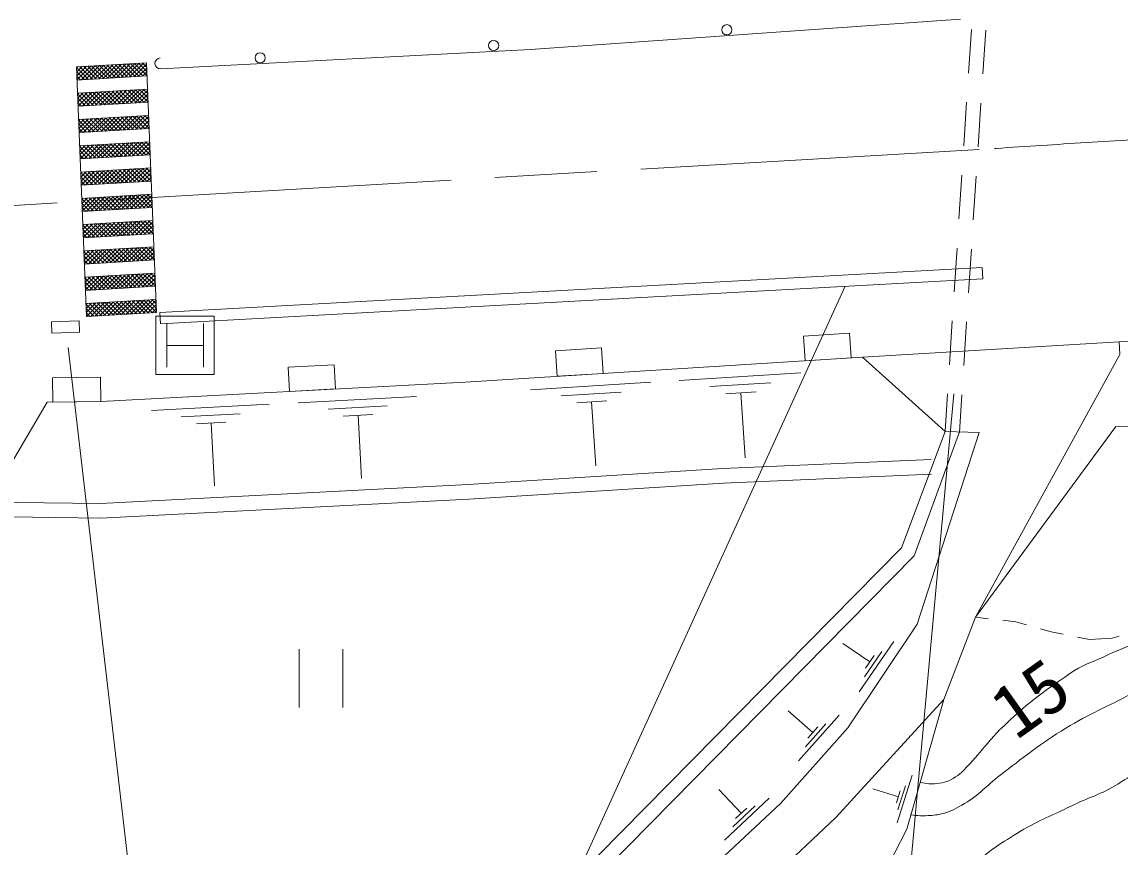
# Model space of a CAD drawing. Units: millimetres, scale not verified. Extents: x 40000 to 680000, y 20000 to 380000.
# Drawn here: x 283705 to 321273, y 274397 to 302626 of the extents above; entities that cross this region are included whole.
import ezdxf
from ezdxf.enums import TextEntityAlignment as Align

# ---------------------------------------------------------------- set-up
doc = ezdxf.new("R2010")
doc.units = ezdxf.units.MM
doc.header["$LTSCALE"] = 1000
doc.linetypes.add('CHAIN', pattern=[18.5, 12, -1.5, 3.5, -1.5])
for name, color, linetype, lineweight in [('M-BGD', 7, 'Continuous', 13), ('M-BMK', 2, 'CHAIN', 13), ('M-STR-HTXT', 7, 'Continuous', 13), ('M-STR-STRC', 7, 'Continuous', 13)]:
    doc.layers.add(name, color=color, linetype=linetype, lineweight=lineweight)
doc.styles.add('ＭＳ ゴシック', font='')
doc.styles.get('ＭＳ ゴシック').set_extended_font_data('MS Gothic')

msp = doc.modelspace()

# ---------------------------------------------------------------- linework, layer by layer
at = {"layer": 'M-BGD'}
for p, q in [((316088, 300877), (316186, 302374)), ((316578, 300846), (316676, 302342)), ((315926, 298383), (316023, 299880)), ((316415, 298351), (316513, 299848)), ((315763, 295888), (315861, 297385)), ((316253, 295856), (316350, 297353)), ((315600, 293393), (315698, 294890)), ((316090, 293361), (316188, 294858)), ((321248, 291686), (351348, 293187)), ((315438, 290899), (315535, 292396)), ((315927, 290867), (316025, 292364)), ((306184, 290362), (310353, 290622)), ((301108, 290045), (305216, 290302)), ((307244, 290149), (309328, 290279)), ((293152, 289600), (297199, 289816)), ((302152, 289836), (304206, 289964)), ((302683, 289594), (303710, 289658)), ((307782, 289904), (308824, 289969)), ((308303, 289936), (308442, 287713)), ((315289, 288615), (315373, 289901)), ((315778, 288583), (315862, 289869)), ((288134, 289331), (292163, 289547)), ((294178, 289384), (296202, 289492)), ((303196, 289626), (303333, 287435)), ((289156, 289116), (291170, 289224)), ((289674, 288875), (290681, 288929)), ((290177, 288902), (290292, 286753)), ((294698, 289141), (295710, 289195)), ((295204, 289168), (295320, 287010)), ((315289, 288615), (316449, 288584)), ((316332, 282258), (316771, 282210)), ((317268, 282155), (317707, 282106)), ((317707, 282106), (318070, 282002)), ((318551, 281865), (318915, 281761)), ((318915, 281761), (319329, 281677)), ((313533, 281434), (312350, 279708)), ((319819, 281578), (320233, 281494)), ((320233, 281494), (321002, 281541)), ((321002, 281541), (321248, 281609)), ((293185, 281170), (293185, 279170)), ((294685, 281170), (294685, 279170)), ((312712, 280729), (311791, 281360)), ((313123, 281082), (312531, 280219)), ((312860, 280945), (312564, 280513)), ((310759, 278313), (309923, 279052)), ((311662, 278912), (310275, 277344)), ((311210, 278613), (310517, 277829)), ((310933, 278509), (310586, 278117)), ((314166, 276860), (313648, 275228)), ((308311, 275551), (307547, 276365)), ((313690, 276113), (312819, 276389)), ((313754, 276317), (313625, 275909)), ((313928, 276486), (313669, 275671)), ((309265, 276064), (307739, 274632)), ((308788, 275807), (308025, 275091)), ((308502, 275730), (308120, 275372))]:
    msp.add_line(p, q, dxfattribs=at)
for points in [[(315814, 302719), (301103, 301687), (288453, 301021)], [(312466, 291155), (321248, 291686), (321269, 291254)], [(282544, 286200), (284565, 289621), (286404, 289639), (298864, 290306), (312466, 291155), (315289, 288615)], [(315244, 279450), (316332, 282258), (321269, 291254)], [(316332, 282258), (321125, 288788), (325981, 288749), (329521, 284338), (339194, 285044), (350841, 285625), (361094, 285934), (371621, 286241), (393112, 286302), (415959, 289243), (434289, 290394), (434507, 291161)], [(294843, 268856), (302632, 273304), (313794, 284629), (315289, 288615)], [(295091, 268422), (302940, 272904), (314231, 284359), (315780, 288602)], [(316449, 288584), (314330, 282019), (311957, 278471), (309672, 275903), (307017, 273422)], [(282544, 286200), (286389, 286153), (298971, 286796), (307681, 287346), (314806, 287660)], [(282487, 285701), (286399, 285653), (298999, 286297), (307708, 286846), (314828, 287160)], [(304949, 269178), (311544, 275402), (315244, 279450)], [(315244, 279450), (313981, 275010), (311805, 270766), (310782, 269265)]]:
    msp.add_lwpolyline(points, dxfattribs=at)
for points in [[(288426, 292689), (316556, 294229), (316577, 293837), (288448, 292297)], [(284716, 292372), (285658, 292404), (285671, 292010), (284729, 291978)], [(310502, 291032), (312074, 291130), (312022, 291975), (310449, 291876)], [(302015, 290503), (303587, 290601), (303533, 291473), (301961, 291375)], [(292860, 289985), (294429, 290069), (294384, 290901), (292815, 290817)], [(284762, 289622), (286404, 289639), (286396, 290471), (284753, 290455)]]:
    msp.add_lwpolyline(points, close=True, dxfattribs=at)
for centre in [(307820, 302359), (299842, 301821), (291853, 301400)]:
    msp.add_circle(centre, 175, dxfattribs=at)
msp.add_arc((288443, 301208), 188, 93.0154, 273.0154, dxfattribs=at)
for points, knots in [([(314437, 276611), (314680, 276563), (314784, 276549), (315006, 276572), (315270, 276599), (315426, 276649), (315648, 276795), (315862, 276936), (315953, 277055), (316129, 277242), (316418, 277547), (316554, 277741), (316832, 278056), (316974, 278217), (317055, 278306), (317209, 278456), (318052, 279275), (318588, 279673), (319560, 280334), (319979, 280619), (320263, 280695), (320722, 280910), (321172, 281121), (321445, 281197), (321883, 281433), (322376, 281698), (322663, 281850), (323076, 282228), (323821, 282911), (324168, 283382), (324708, 284237), (325151, 284939), (325288, 285396), (325634, 286152), (325855, 286634), (325978, 286906), (326152, 287407), (326218, 287598), (326237, 287711), (326277, 287909), (326308, 288060), (326317, 288111), (326345, 288296)], [0, 0, 0, 0, 1, 1, 1, 2, 2, 2, 3, 3, 3, 4, 4, 4, 5, 5, 5, 6, 6, 6, 7, 7, 7, 8, 8, 8, 9, 9, 9, 10, 10, 10, 11, 11, 11, 12, 12, 12, 13, 13, 13, 14, 14, 14, 14]), ([(314120, 275496), (314383, 275470), (314469, 275460), (314693, 275472), (314904, 275484), (315026, 275493), (315230, 275549), (315532, 275632), (315684, 275734), (315955, 275891), (316479, 276195), (316685, 276490), (317169, 276854), (317974, 277459), (318405, 277827), (319256, 278365), (320119, 278911), (320662, 279111), (321563, 279590), (321864, 279749), (322060, 279795), (322332, 279998), (322635, 280223), (322776, 280390), (323007, 280688), (323812, 281723), (324160, 282382), (324796, 283529), (325249, 284344), (325464, 284821), (325864, 285663), (326130, 286224), (326309, 286530), (326491, 287123), (326580, 287411), (326613, 287517), (326689, 287868)], [0, 0, 0, 0, 1, 1, 1, 2, 2, 2, 3, 3, 3, 4, 4, 4, 5, 5, 5, 6, 6, 6, 7, 7, 7, 8, 8, 8, 9, 9, 9, 10, 10, 10, 11, 11, 11, 12, 12, 12, 12]), ([(313077, 268360), (313434, 269354), (313544, 269666), (313948, 270455), (314335, 271212), (314588, 271620), (315078, 272315), (315500, 272914), (315724, 273270), (316255, 273775), (316774, 274269), (317128, 274480), (317738, 274858), (318430, 275286), (318866, 275441), (319598, 275799), (320218, 276103), (320611, 276189), (321199, 276553), (321824, 276940), (322187, 277161), (322705, 277683), (323107, 278087), (323316, 278342), (323600, 278836), (323951, 279449), (324008, 279859), (324288, 280508), (324610, 281255), (324787, 281676), (325135, 282412), (325603, 283400), (325912, 283930), (326412, 284902), (326632, 285331), (326777, 285562), (326977, 286001), (327062, 286188), (327108, 286295), (327165, 286492), (327237, 286739), (327242, 286842), (327271, 287142)], [0, 0, 0, 0, 1, 1, 1, 2, 2, 2, 3, 3, 3, 4, 4, 4, 5, 5, 5, 6, 6, 6, 7, 7, 7, 8, 8, 8, 9, 9, 9, 10, 10, 10, 11, 11, 11, 12, 12, 12, 13, 13, 13, 14, 14, 14, 14]), ([(314777, 265512), (314866, 266138), (314893, 266365), (315083, 266877), (315259, 267352), (315365, 267629), (315672, 268031), (316097, 268589), (316446, 268807), (316966, 269278), (317721, 269961), (318167, 270317), (318944, 270973), (319662, 271580), (320092, 271888), (320796, 272511), (321467, 273107), (321847, 273440), (322459, 274097), (323031, 274710), (323324, 275086), (323778, 275792), (323990, 276122), (324096, 276316), (324264, 276670), (324605, 277391), (324742, 277818), (325049, 278554), (325404, 279406), (325618, 279877), (325959, 280735), (326434, 281931), (326668, 282613), (327136, 283811), (327323, 284291), (327450, 284551), (327623, 285035), (327721, 285311), (327743, 285477), (327827, 285757), (327885, 285953), (327905, 286016), (327981, 286258)], [0, 0, 0, 0, 1, 1, 1, 2, 2, 2, 3, 3, 3, 4, 4, 4, 5, 5, 5, 6, 6, 6, 7, 7, 7, 8, 8, 8, 9, 9, 9, 10, 10, 10, 11, 11, 11, 12, 12, 12, 13, 13, 13, 14, 14, 14, 14])]:
    msp.add_open_spline(points, degree=3, knots=knots, dxfattribs=at)
at = {"layer": 'M-BMK'}
msp.add_line((267937, 295451), (316458, 298263), dxfattribs=at)
msp.add_arc((401880, -996081), 1297160, 91.58854, 93.77584, dxfattribs=at)
at = {"layer": 'M-STR-HTXT'}
msp.add_line((315591, 289906), (311797, 248709), dxfattribs=at)
msp.add_arc((385416, -98376), 442733, 64.38893, 98.83846, dxfattribs=at)
at = {"layer": 'M-STR-STRC'}
for p, q in [((285571, 301089), (287967, 301228)), ((285909, 292545), (285571, 301089)), ((285979, 300662), (285571, 301070)), ((285572, 301053), (285610, 301091)), ((285577, 300917), (285760, 301100)), ((285846, 300655), (285577, 300923)), ((285583, 300781), (285910, 301109)), ((285588, 300645), (286060, 301117)), ((286113, 300670), (285687, 301096)), ((285732, 300648), (286210, 301126)), ((286247, 300678), (285821, 301104)), ((285883, 300657), (286361, 301135)), ((286380, 300686), (285955, 301111)), ((286033, 300666), (286511, 301144)), ((286514, 300693), (286088, 301119)), ((286183, 300674), (286661, 301152)), ((286648, 300701), (286222, 301127)), ((286333, 300683), (286811, 301161)), ((286781, 300709), (286356, 301135)), ((286483, 300692), (286961, 301170)), ((286915, 300717), (286489, 301142)), ((287049, 300724), (286623, 301150)), ((286633, 300700), (287111, 301178)), ((287182, 300732), (286757, 301158)), ((286783, 300709), (287261, 301187)), ((287316, 300740), (286890, 301166)), ((286933, 300718), (287411, 301196)), ((287450, 300748), (287024, 301173)), ((287084, 300726), (287562, 301204)), ((287583, 300755), (287158, 301181)), ((287234, 300735), (287712, 301213)), ((287717, 300763), (287291, 301189)), ((287384, 300744), (287862, 301222)), ((287851, 300771), (287425, 301197)), ((287534, 300753), (287968, 301187)), ((287984, 300779), (287559, 301204)), ((287684, 300761), (287974, 301051)), ((287978, 300926), (287692, 301212)), ((287973, 301073), (287826, 301220)), ((287967, 301220), (287960, 301228)), ((288305, 292684), (287967, 301228)), ((285712, 300647), (285583, 300776)), ((285588, 300640), (287984, 300779)), ((287834, 300770), (287979, 300915)), ((285606, 300190), (288002, 300329)), ((286015, 299763), (285607, 300171)), ((285608, 300154), (285646, 300192)), ((285613, 300018), (285796, 300201)), ((285618, 299882), (285946, 300210)), ((285624, 299746), (286096, 300218)), ((286148, 299771), (285722, 300197)), ((285768, 299749), (286247, 300227)), ((286282, 299778), (285856, 300205)), ((285918, 299757), (286397, 300236)), ((286416, 299786), (285990, 300212)), ((286068, 299766), (286547, 300245)), ((286550, 299794), (286123, 300220)), ((286218, 299775), (286697, 300253)), ((286683, 299802), (286257, 300228)), ((286369, 299783), (286847, 300262)), ((286817, 299809), (286391, 300236)), ((286519, 299792), (286997, 300271)), ((286951, 299817), (286524, 300243)), ((287084, 299825), (286658, 300251)), ((286669, 299801), (287147, 300279)), ((287218, 299833), (286792, 300259)), ((286819, 299810), (287297, 300288)), ((287352, 299840), (286925, 300267)), ((286969, 299818), (287448, 300297)), ((287485, 299848), (287059, 300274)), ((287119, 299827), (287598, 300305)), ((287619, 299856), (287193, 300282)), ((287269, 299836), (287748, 300314)), ((287753, 299864), (287327, 300290)), ((287419, 299844), (287898, 300323)), ((287886, 299871), (287460, 300298)), ((287570, 299853), (288004, 300287)), ((288020, 299879), (287594, 300305)), ((288014, 300026), (287728, 300313)), ((288008, 300174), (287861, 300321)), ((288002, 300321), (287995, 300329)), ((285881, 299755), (285613, 300024)), ((285747, 299747), (285619, 299876)), ((285624, 299740), (288020, 299879)), ((287720, 299862), (288009, 300151)), ((287870, 299871), (288015, 300015)), ((285642, 299291), (288038, 299429)), ((287455, 298945), (287934, 299423)), ((288044, 299274), (287897, 299421)), ((288038, 299422), (288030, 299429)), ((286050, 298864), (285642, 299271)), ((285643, 299254), (285682, 299293)), ((285917, 298856), (285648, 299124)), ((285649, 299118), (285832, 299302)), ((285654, 298982), (285982, 299310)), ((285659, 298846), (286132, 299319)), ((286184, 298871), (285758, 299297)), ((285804, 298849), (286282, 299328)), ((286318, 298879), (285892, 299305)), ((285954, 298858), (286432, 299336)), ((286451, 298887), (286025, 299313)), ((286104, 298867), (286582, 299345)), ((286585, 298895), (286159, 299321)), ((286254, 298875), (286733, 299354)), ((286719, 298902), (286293, 299328)), ((286404, 298884), (286883, 299363)), ((286852, 298910), (286426, 299336)), ((286554, 298893), (287033, 299371)), ((286986, 298918), (286560, 299344)), ((287120, 298926), (286694, 299352)), ((286704, 298901), (287183, 299380)), ((287253, 298933), (286827, 299359)), ((286855, 298910), (287333, 299389)), ((287387, 298941), (286961, 299367)), ((287005, 298919), (287483, 299397)), ((287521, 298949), (287095, 299375)), ((287155, 298928), (287633, 299406)), ((287655, 298957), (287228, 299383)), ((287305, 298936), (287783, 299415)), ((287788, 298964), (287362, 299390)), ((287922, 298972), (287496, 299398)), ((287605, 298954), (288039, 299388)), ((288056, 298980), (287629, 299406)), ((287755, 298962), (288045, 299252)), ((288050, 299127), (287763, 299414)), ((287905, 298971), (288050, 299116)), ((285783, 298848), (285654, 298977)), ((285660, 298841), (288056, 298980)), ((285677, 298391), (288073, 298530)), ((286086, 297964), (285678, 298372)), ((285679, 298355), (285717, 298393)), ((285684, 298219), (285867, 298402)), ((285690, 298083), (286018, 298411)), ((285695, 297947), (286168, 298420)), ((286220, 297972), (285794, 298398)), ((285839, 297950), (286318, 298428)), ((286353, 297980), (285927, 298406)), ((285989, 297958), (286468, 298437)), ((286487, 297987), (286061, 298413)), ((286140, 297967), (286618, 298446)), ((286621, 297995), (286195, 298421)), ((286290, 297976), (286768, 298454)), ((286754, 298003), (286328, 298429)), ((286440, 297985), (286918, 298463)), ((286888, 298011), (286462, 298437)), ((286590, 297993), (287068, 298472)), ((287022, 298018), (286596, 298444)), ((287155, 298026), (286729, 298452)), ((286740, 298002), (287219, 298480)), ((287289, 298034), (286863, 298460)), ((286890, 298011), (287369, 298489)), ((287423, 298042), (286997, 298468)), ((287040, 298019), (287519, 298498)), ((287556, 298049), (287130, 298475)), ((287190, 298028), (287669, 298507)), ((287690, 298057), (287264, 298483)), ((287341, 298037), (287819, 298515)), ((287824, 298065), (287398, 298491)), ((287491, 298046), (287969, 298524)), ((287957, 298073), (287531, 298499)), ((287641, 298054), (288075, 298488)), ((288091, 298080), (287665, 298506)), ((287791, 298063), (288080, 298352)), ((288085, 298228), (287799, 298514)), ((288079, 298375), (287932, 298522)), ((288074, 298522), (288066, 298530)), ((285952, 297956), (285684, 298225)), ((285819, 297949), (285690, 298078)), ((285695, 297941), (288091, 298080)), ((287941, 298072), (288086, 298216)), ((285713, 297492), (288109, 297631)), ((286175, 297068), (286654, 297546)), ((286325, 297076), (286804, 297555)), ((286475, 297085), (286954, 297564)), ((286626, 297094), (287104, 297572)), ((287057, 297119), (286631, 297545)), ((287191, 297127), (286765, 297553)), ((286776, 297103), (287254, 297581)), ((287325, 297134), (286899, 297560)), ((286926, 297111), (287404, 297590)), ((287458, 297142), (287032, 297568)), ((287076, 297120), (287554, 297598)), ((287592, 297150), (287166, 297576)), ((287226, 297129), (287705, 297607)), ((287726, 297158), (287300, 297584)), ((287376, 297137), (287855, 297616)), ((287859, 297165), (287433, 297591)), ((287526, 297146), (288005, 297625)), ((287993, 297173), (287567, 297599)), ((287676, 297155), (288111, 297589)), ((288127, 297181), (287701, 297607)), ((288121, 297328), (287834, 297615)), ((288115, 297475), (287968, 297622)), ((288109, 297623), (288102, 297630)), ((285714, 297456), (285753, 297494)), ((286122, 297065), (285714, 297473)), ((285720, 297319), (285903, 297503)), ((285988, 297057), (285720, 297325)), ((285725, 297183), (286053, 297511)), ((285854, 297049), (285725, 297178)), ((285731, 297047), (286203, 297520)), ((285731, 297042), (288127, 297181)), ((286255, 297072), (285829, 297498)), ((285875, 297050), (286353, 297529)), ((286389, 297080), (285963, 297506)), ((286025, 297059), (286504, 297538)), ((286523, 297088), (286097, 297514)), ((286656, 297096), (286230, 297522)), ((286790, 297103), (286364, 297529)), ((286924, 297111), (286498, 297537)), ((287827, 297163), (288116, 297453)), ((287977, 297172), (288121, 297317)), ((285749, 296592), (288145, 296731)), ((286157, 296165), (285749, 296573)), ((285750, 296556), (285789, 296595)), ((285755, 296420), (285939, 296603)), ((286024, 296157), (285755, 296426)), ((285761, 296284), (286089, 296612)), ((285766, 296148), (286239, 296621)), ((286291, 296173), (285865, 296599)), ((285911, 296151), (286389, 296629)), ((286425, 296181), (285999, 296607)), ((286061, 296160), (286539, 296638)), ((286558, 296188), (286132, 296614)), ((286211, 296168), (286689, 296647)), ((286692, 296196), (286266, 296622)), ((286361, 296177), (286839, 296655)), ((286826, 296204), (286400, 296630)), ((286511, 296186), (286990, 296664)), ((286959, 296212), (286533, 296638)), ((286661, 296194), (287140, 296673)), ((287093, 296219), (286667, 296645)), ((287227, 296227), (286801, 296653)), ((286811, 296203), (287290, 296682)), ((287360, 296235), (286934, 296661)), ((286961, 296212), (287440, 296690)), ((287494, 296243), (287068, 296669)), ((287112, 296221), (287590, 296699)), ((287628, 296250), (287202, 296676)), ((287262, 296229), (287740, 296708)), ((287761, 296258), (287335, 296684)), ((287412, 296238), (287890, 296716)), ((287895, 296266), (287469, 296692)), ((287562, 296247), (288040, 296725)), ((288029, 296274), (287603, 296700)), ((287712, 296255), (288146, 296690)), ((288162, 296281), (287736, 296707)), ((287862, 296264), (288152, 296553)), ((288157, 296429), (287870, 296715)), ((288151, 296576), (288004, 296723)), ((288012, 296273), (288157, 296417)), ((288145, 296723), (288137, 296731)), ((285890, 296150), (285761, 296279)), ((285766, 296143), (288162, 296281)), ((285784, 295693), (288180, 295832)), ((286193, 295266), (285785, 295674)), ((285786, 295657), (285824, 295695)), ((285791, 295521), (285974, 295704)), ((285796, 295385), (286124, 295713)), ((285802, 295249), (286275, 295721)), ((286327, 295273), (285901, 295700)), ((285946, 295251), (286425, 295730)), ((286460, 295281), (286034, 295707)), ((286096, 295260), (286575, 295739)), ((286594, 295289), (286168, 295715)), ((286246, 295269), (286725, 295747)), ((286728, 295297), (286302, 295723)), ((286397, 295278), (286875, 295756)), ((286861, 295304), (286435, 295731)), ((286547, 295286), (287025, 295765)), ((286995, 295312), (286569, 295738)), ((286697, 295295), (287175, 295773)), ((287129, 295320), (286703, 295746)), ((287262, 295328), (286836, 295754)), ((286847, 295304), (287325, 295782)), ((287396, 295335), (286970, 295762)), ((286997, 295312), (287475, 295791)), ((287530, 295343), (287104, 295769)), ((287147, 295321), (287626, 295800)), ((287663, 295351), (287237, 295777)), ((287297, 295330), (287776, 295808)), ((287797, 295359), (287371, 295785)), ((287447, 295338), (287926, 295817)), ((287931, 295366), (287505, 295793)), ((287597, 295347), (288076, 295826)), ((288064, 295374), (287638, 295800)), ((287748, 295356), (288182, 295790)), ((288198, 295382), (287772, 295808)), ((288192, 295529), (287906, 295816)), ((288186, 295676), (288039, 295824)), ((288181, 295824), (288173, 295831)), ((286059, 295258), (285791, 295526)), ((285926, 295250), (285797, 295379)), ((285802, 295243), (288198, 295382)), ((287898, 295365), (288187, 295654)), ((288048, 295373), (288193, 295518)), ((285820, 294793), (288216, 294932)), ((287333, 294430), (287811, 294909)), ((287483, 294439), (287961, 294918)), ((287633, 294448), (288112, 294926)), ((288234, 294483), (287808, 294909)), ((288228, 294630), (287941, 294916)), ((288222, 294777), (288075, 294924)), ((288216, 294924), (288209, 294932)), ((285821, 294757), (285860, 294796)), ((286229, 294366), (285821, 294774)), ((286095, 294359), (285826, 294627)), ((285827, 294621), (286010, 294804)), ((285832, 294485), (286160, 294813)), ((285837, 294349), (286310, 294822)), ((286362, 294374), (285936, 294800)), ((285982, 294352), (286460, 294830)), ((286496, 294382), (286070, 294808)), ((286132, 294361), (286610, 294839)), ((286630, 294390), (286203, 294816)), ((286282, 294369), (286760, 294848)), ((286763, 294397), (286337, 294823)), ((286432, 294378), (286911, 294857)), ((286897, 294405), (286471, 294831)), ((286582, 294387), (287061, 294865)), ((287031, 294413), (286605, 294839)), ((286732, 294396), (287211, 294874)), ((287164, 294421), (286738, 294847)), ((287298, 294428), (286872, 294854)), ((286882, 294404), (287361, 294883)), ((287432, 294436), (287006, 294862)), ((287033, 294413), (287511, 294891)), ((287565, 294444), (287139, 294870)), ((287183, 294422), (287661, 294900)), ((287699, 294452), (287273, 294878)), ((287833, 294459), (287407, 294885)), ((287966, 294467), (287540, 294893)), ((288100, 294475), (287674, 294901)), ((287783, 294456), (288217, 294891)), ((287933, 294465), (288223, 294755)), ((288083, 294474), (288228, 294619)), ((285961, 294351), (285832, 294480)), ((285838, 294344), (288234, 294483)), ((285855, 293894), (288251, 294033)), ((286264, 293467), (285856, 293875)), ((285857, 293858), (285895, 293896)), ((285862, 293722), (286045, 293905)), ((285868, 293586), (286196, 293914)), ((285873, 293450), (286346, 293922)), ((286398, 293475), (285972, 293901)), ((286017, 293453), (286496, 293931)), ((286531, 293482), (286105, 293908)), ((286167, 293461), (286646, 293940)), ((286665, 293490), (286239, 293916)), ((286318, 293470), (286796, 293948)), ((286799, 293498), (286373, 293924)), ((286468, 293479), (286946, 293957)), ((286933, 293506), (286506, 293932)), ((286618, 293487), (287096, 293966)), ((287066, 293513), (286640, 293939)), ((286768, 293496), (287246, 293975)), ((287200, 293521), (286774, 293947)), ((287334, 293529), (286907, 293955)), ((286918, 293505), (287397, 293983)), ((287467, 293537), (287041, 293963)), ((287068, 293513), (287547, 293992)), ((287601, 293544), (287175, 293970)), ((287218, 293522), (287697, 294001)), ((287735, 293552), (287308, 293978)), ((287368, 293531), (287847, 294009)), ((287868, 293560), (287442, 293986)), ((287519, 293540), (287997, 294018)), ((288002, 293568), (287576, 293994)), ((287669, 293548), (288147, 294027)), ((288136, 293575), (287709, 294001)), ((287819, 293557), (288253, 293991)), ((288269, 293583), (287843, 294009)), ((287969, 293566), (288258, 293855)), ((288263, 293730), (287977, 294017)), ((288258, 293878), (288111, 294025)), ((288252, 294025), (288244, 294032)), ((286130, 293459), (285862, 293728)), ((285997, 293451), (285868, 293580)), ((285873, 293444), (288269, 293583)), ((288119, 293574), (288264, 293719)), ((311866, 293592), (299587, 266613)), ((285891, 292994), (288287, 293133)), ((286053, 292553), (286531, 293032)), ((286203, 292562), (286682, 293040)), ((286353, 292571), (286832, 293049)), ((286503, 292579), (286982, 293058)), ((286968, 292606), (286542, 293032)), ((286653, 292588), (287132, 293066)), ((287102, 292614), (286676, 293040)), ((286804, 292597), (287282, 293075)), ((287235, 292622), (286809, 293048)), ((287369, 292629), (286943, 293055)), ((286954, 292605), (287432, 293084)), ((287503, 292637), (287077, 293063)), ((287104, 292614), (287582, 293093)), ((287636, 292645), (287210, 293071)), ((287254, 292623), (287732, 293101)), ((287770, 292653), (287344, 293079)), ((287404, 292631), (287883, 293110)), ((287904, 292660), (287478, 293086)), ((287554, 292640), (288033, 293119)), ((288038, 292668), (287611, 293094)), ((287704, 292649), (288183, 293127)), ((288171, 292676), (287745, 293102)), ((287854, 292658), (288289, 293092)), ((288305, 292684), (287879, 293110)), ((288299, 292831), (288012, 293117)), ((288293, 292978), (288146, 293125)), ((288287, 293125), (288280, 293133)), ((285892, 292958), (285931, 292997)), ((286300, 292567), (285892, 292975)), ((285898, 292822), (286081, 293005)), ((286166, 292560), (285898, 292828)), ((285903, 292686), (286231, 293014)), ((286032, 292552), (285903, 292681)), ((285909, 292550), (286381, 293023)), ((285909, 292545), (288305, 292684)), ((286433, 292575), (286007, 293001)), ((286567, 292583), (286141, 293009)), ((286701, 292591), (286275, 293017)), ((286834, 292598), (286408, 293024)), ((288005, 292666), (288294, 292956)), ((288155, 292675), (288299, 292820)), ((288286, 290562), (288286, 292562)), ((288286, 292562), (290286, 292562)), ((288661, 292312), (288661, 290812)), ((289911, 292312), (289911, 290812)), ((290286, 292562), (290286, 290562)), ((288661, 291562), (289911, 291562)), ((285286, 291488), (287654, 271115)), ((290286, 290562), (288286, 290562))]:
    msp.add_line(p, q, dxfattribs=at)

# ---------------------------------------------------------------- texts
at = {"layer": 'M-BGD', "style": 'ＭＳ ゴシック'}
msp.add_text('15', height=1833, rotation=35.47, dxfattribs=at).set_placement((318035, 277582), align=Align.BOTTOM_LEFT)

doc.saveas('drawing.dxf')
